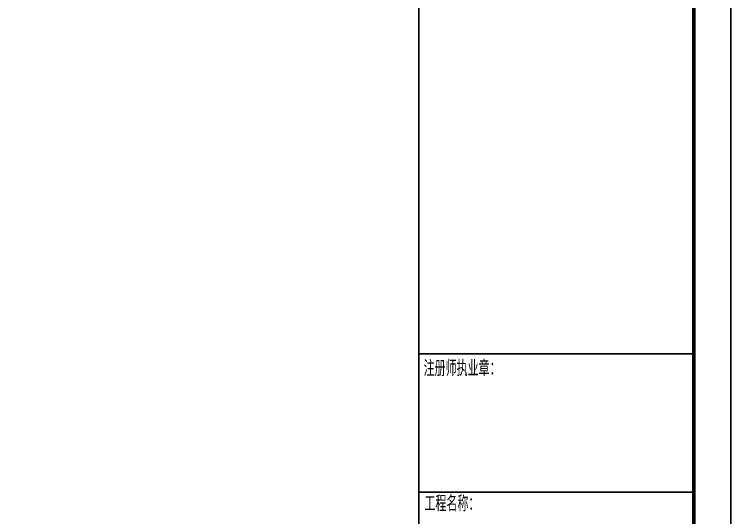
# Model space of a CAD drawing. Extents: x -695846 to 822170, y -413475 to 397179.
# Drawn here: x -323953 to -304429, y -351246 to -337528 of the extents above; entities that cross this region are included whole.
import ezdxf

# ---------------------------------------------------------------- set-up
doc = ezdxf.new("R2010")
doc.units = 0
doc.header["$LTSCALE"] = 1000
doc.header["$MEASUREMENT"] = 0
doc.layers.add('T-图框-175', color=175, linetype='Continuous')
doc.layers.add('TK', color=4, linetype='Continuous')
doc.styles.add('tk', font='txt.shx', dxfattribs={"width": 0.7, "bigfont": 'hztxt.shx'})

# ---------------------------------------------------------------- blocks, each defined once
blk = doc.blocks.new('3er1t35wer1t')
at = {"layer": 'TK', "color": 7}
for p, q in [((313385, 281503), (320878, 281503)), ((313400, 277740), (320900, 277740))]:
    blk.add_line(p, q, dxfattribs=at)
blk.add_lwpolyline([(313385, 263477), (313385, 303477), (320885, 303477), (320885, 263477)], close=True, dxfattribs=at)
at = {"layer": 'TK', "color": 7, "lineweight": -3, "style": 'tk', "width": 0.7}
for s, p in [('注册师执业章：', (313515, 280897)), ('工程名称：', (313537, 277210))]:
    blk.add_text(s, height=428.6, dxfattribs=at).set_placement(p)

msp = doc.modelspace()

# ---------------------------------------------------------------- linework, layer by layer
at = {"layer": 'T-图框-175'}
msp.add_lwpolyline([(-378729, -365810), (-304429, -365810), (-304429, -323810), (-378729, -323810)], close=True, dxfattribs=at)
at = {"layer": 'T-图框-175', "const_width": 100}
msp.add_lwpolyline([(-376229, -364810), (-305429, -364810), (-305429, -324810), (-376229, -324810)], close=True, dxfattribs=at)

# ---------------------------------------------------------------- block references
msp.add_blockref('3er1t35wer1t', (-626314, -628287))

doc.saveas('drawing.dxf')
